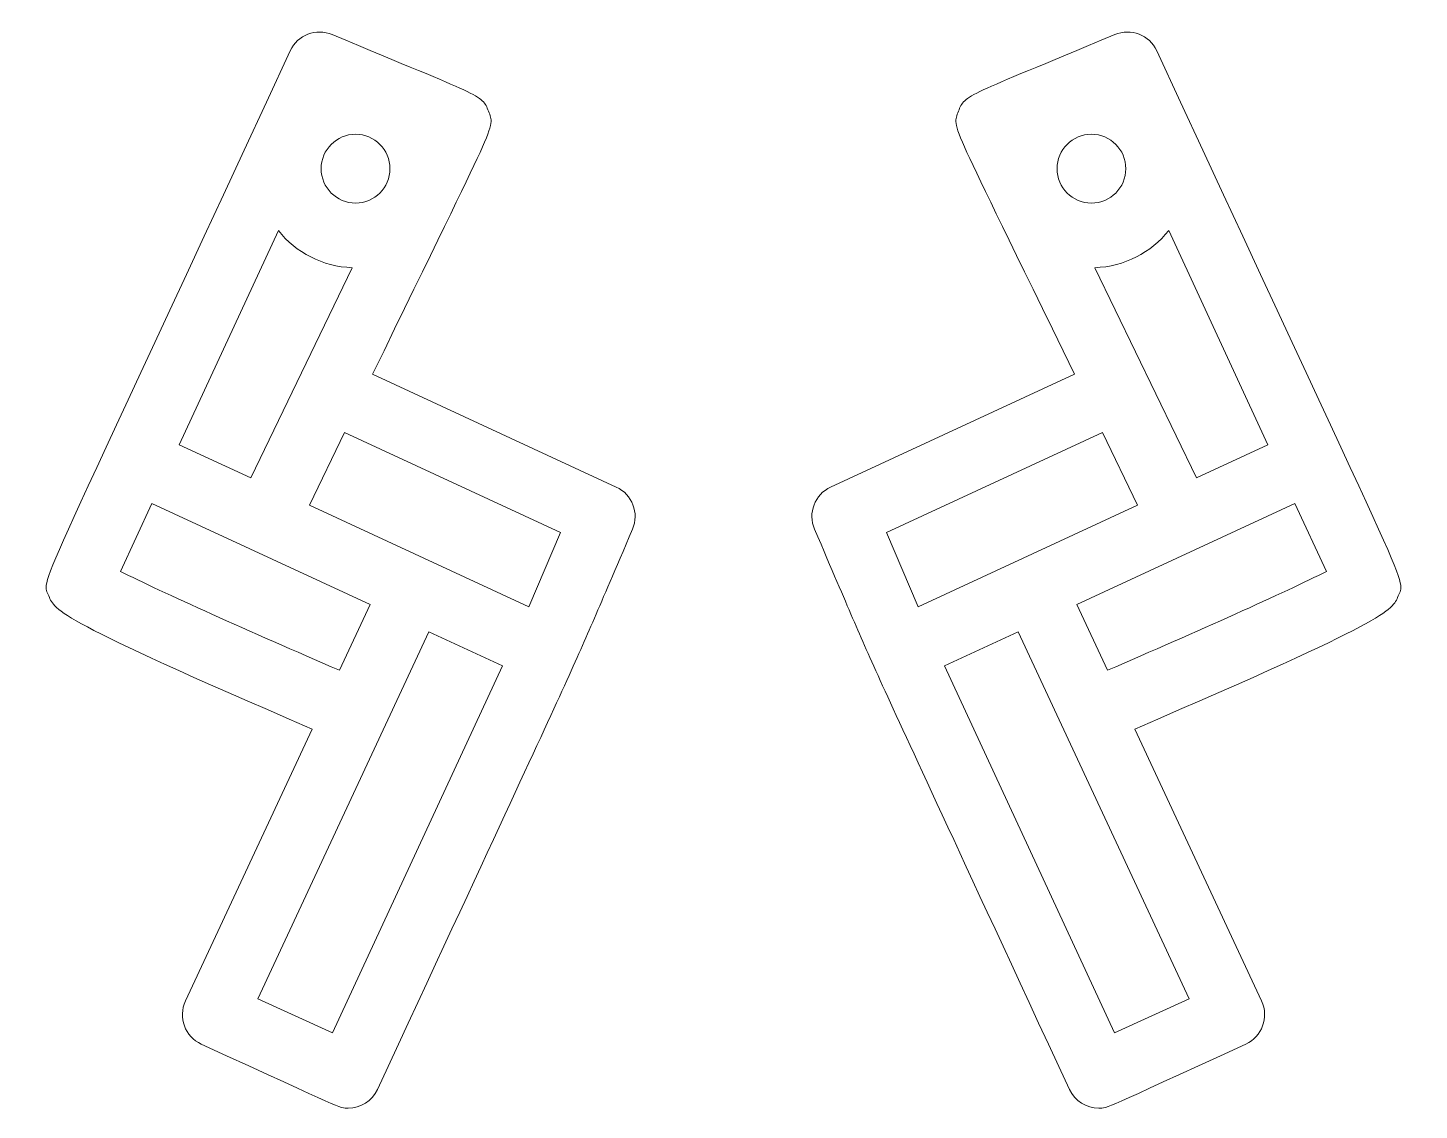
# Model space of a CAD drawing. Header units: inches. Extents: x 61 to 233, y 4 to 137.
import ezdxf

# ---------------------------------------------------------------- set-up
doc = ezdxf.new("R2010")
doc.units = ezdxf.units.IN
doc.header["$MEASUREMENT"] = 0
doc.layers.add('_U+0421_U+043B_U+043E_U+0439 1', color=7, linetype='Continuous')

msp = doc.modelspace()

# ---------------------------------------------------------------- linework, layer by layer
at = {"layer": '_U+0421_U+043B_U+043E_U+0439 1', "color": 1, "lineweight": 9, "true_color": 0xff0000}
for points in [[(127.03, 75.11), (123.1, 65.95), (95.98, 78.5), (100.31, 87.48), (127.03, 75.11)], [(194.02, 87.48), (198.36, 78.5), (171.24, 65.95), (167.3, 75.11), (194.02, 87.48)], [(98.83, 13.26), (89.61, 17.49), (110.75, 62.85), (119.84, 58.64), (98.83, 13.26)], [(174.5, 58.64), (183.59, 62.85), (204.73, 17.49), (195.51, 13.26), (174.5, 58.64)]]:
    msp.add_lwpolyline(points, dxfattribs=at)
for points, knots in [([(133.92, 80.73), (133.92, 80.73), (103.8, 94.68), (103.8, 94.68), (119.26, 126.68), (118.96, 124.97), (118.12, 127.18), (117.31, 129.33), (117.2, 128.93), (98.79, 136.66), (96.81, 137.49), (94.52, 136.61), (93.61, 134.65), (61.17, 64.59), (62.9, 69.56), (63.78, 67.27), (64.47, 65.47), (64.91, 64.34), (96.32, 50.83), (96.32, 50.83), (80.66, 17.22), (80.66, 17.22), (79.72, 15.2), (80.6, 12.81), (82.62, 11.89), (100.46, 3.72), (99.58, 3.97), (100.78, 3.97), (102.29, 3.97), (103.74, 4.83), (104.41, 6.29), (133.01, 68.04), (126.89, 54.5), (135.92, 75.53), (136.77, 77.52), (135.89, 79.82), (133.92, 80.73)], [0, 0, 0, 0, 1, 1, 1, 2, 2, 2, 3, 3, 3, 4, 4, 4, 5, 5, 5, 6, 6, 6, 7, 7, 7, 8, 8, 8, 9, 9, 9, 10, 10, 10, 11, 11, 11, 12, 12, 12, 12]), ([(158.42, 75.53), (167.45, 54.5), (161.33, 68.04), (189.92, 6.29), (190.6, 4.83), (192.04, 3.97), (193.55, 3.97), (194.75, 3.97), (193.88, 3.72), (211.72, 11.89), (213.73, 12.81), (214.62, 15.2), (213.68, 17.22), (213.68, 17.22), (198.02, 50.83), (198.02, 50.83), (229.42, 64.34), (229.87, 65.47), (230.56, 67.27), (231.44, 69.56), (233.16, 64.59), (200.72, 134.65), (199.82, 136.61), (197.53, 137.49), (195.54, 136.66), (177.14, 128.93), (177.02, 129.33), (176.21, 127.18), (175.37, 124.97), (175.07, 126.68), (190.54, 94.68), (190.54, 94.68), (160.41, 80.73), (160.41, 80.73), (158.45, 79.82), (157.56, 77.52), (158.42, 75.53)], [0, 0, 0, 0, 1, 1, 1, 2, 2, 2, 3, 3, 3, 4, 4, 4, 5, 5, 5, 6, 6, 6, 7, 7, 7, 8, 8, 8, 9, 9, 9, 10, 10, 10, 11, 11, 11, 12, 12, 12, 12]), ([(101.69, 124.34), (104.03, 124.34), (105.94, 122.43), (105.94, 120.08), (105.94, 117.74), (104.03, 115.83), (101.69, 115.83), (99.34, 115.83), (97.43, 117.74), (97.43, 120.08), (97.43, 122.43), (99.34, 124.34), (101.69, 124.34)], [0, 0, 0, 0, 1, 1, 1, 2, 2, 2, 3, 3, 3, 4, 4, 4, 4]), ([(196.9, 120.08), (196.9, 117.74), (195, 115.83), (192.65, 115.83), (190.3, 115.83), (188.4, 117.74), (188.4, 120.08), (188.4, 122.43), (190.3, 124.34), (192.65, 124.34), (195, 124.34), (196.9, 122.43), (196.9, 120.08)], [0, 0, 0, 0, 1, 1, 1, 2, 2, 2, 3, 3, 3, 4, 4, 4, 4]), ([(92.14, 112.43), (94.31, 109.73), (97.59, 107.98), (101.28, 107.85), (101.28, 107.85), (88.72, 81.87), (88.72, 81.87), (88.72, 81.87), (79.88, 85.96), (79.88, 85.96), (79.88, 85.96), (92.14, 112.43), (92.14, 112.43)], [0, 0, 0, 0, 1, 1, 1, 2, 2, 2, 3, 3, 3, 4, 4, 4, 4]), ([(214.45, 85.96), (214.45, 85.96), (205.62, 81.87), (205.62, 81.87), (205.62, 81.87), (193.06, 107.85), (193.06, 107.85), (196.75, 107.98), (200.03, 109.73), (202.2, 112.43), (202.2, 112.43), (214.45, 85.96), (214.45, 85.96)], [0, 0, 0, 0, 1, 1, 1, 2, 2, 2, 3, 3, 3, 4, 4, 4, 4]), ([(72.63, 70.3), (72.63, 70.3), (76.52, 78.7), (76.52, 78.7), (76.52, 78.7), (103.49, 66.21), (103.49, 66.21), (103.49, 66.21), (99.7, 58.09), (99.7, 58.09), (88.76, 62.81), (77.6, 67.81), (72.63, 70.3)], [0, 0, 0, 0, 1, 1, 1, 2, 2, 2, 3, 3, 3, 4, 4, 4, 4]), ([(194.63, 58.09), (194.63, 58.09), (190.85, 66.21), (190.85, 66.21), (190.85, 66.21), (217.81, 78.7), (217.81, 78.7), (217.81, 78.7), (221.7, 70.3), (221.7, 70.3), (216.74, 67.81), (205.58, 62.81), (194.63, 58.09)], [0, 0, 0, 0, 1, 1, 1, 2, 2, 2, 3, 3, 3, 4, 4, 4, 4])]:
    msp.add_open_spline(points, degree=3, knots=knots, dxfattribs=at)

doc.saveas('drawing.dxf')
